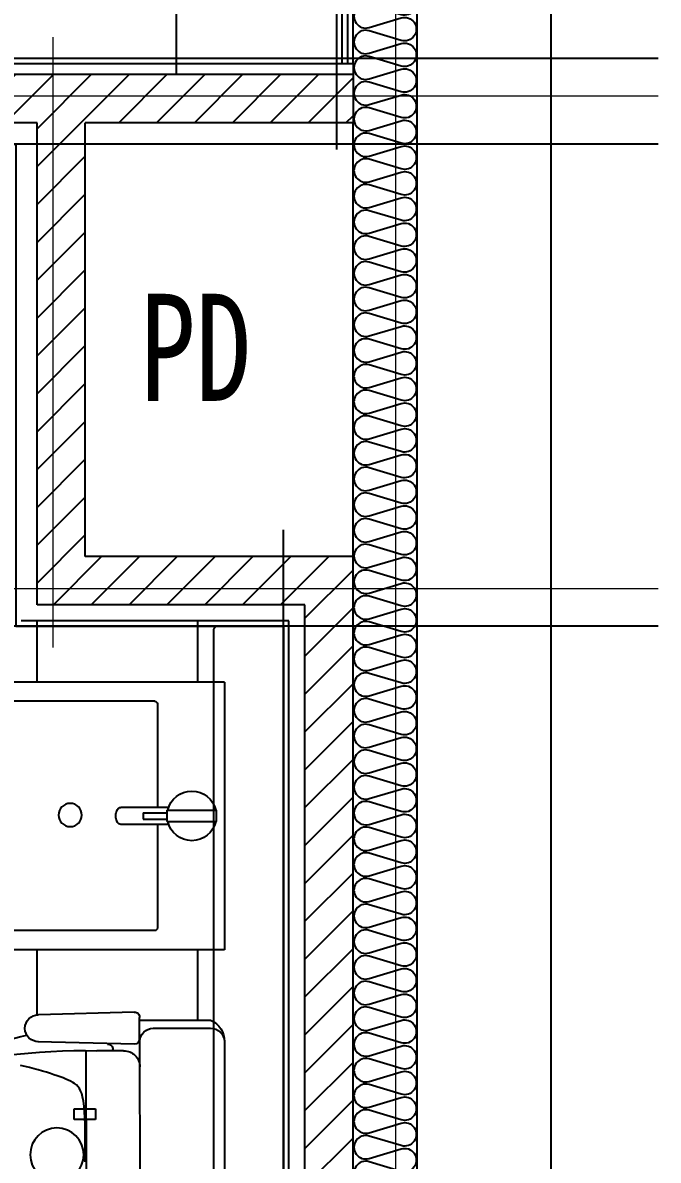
# Model space of a CAD drawing. Header units: millimetres. Extents: x 11101 to 63139, y 2659 to 57930.
# Drawn here: x 54782 to 55969, y 23607 to 25731 of the extents above; entities that cross this region are included whole.
import ezdxf
from ezdxf.enums import TextEntityAlignment as Align

# ---------------------------------------------------------------- set-up
doc = ezdxf.new("R2010")
doc.units = ezdxf.units.MM
doc.header["$LTSCALE"] = 100
doc.linetypes.add('U-59A(111-115)$0$CEN', pattern=[62, 60, -1, 0, -1])
doc.linetypes.add('U-59A(111-115)$0$HID', pattern=[2.3, 1.5, -0.8])
doc.layers.get('Defpoints').update_dxf_attribs({"color": 127})
for name, color, linetype in [('TEXT_실명', 3, 'Continuous'), ('U-59A(111-115)$0$FIN4', 6, 'Continuous'), ('U-59A(111-115)$0$FIN6', 5, 'Continuous'), ('U-59A(111-115)$0$FUR-R', 6, 'Continuous'), ('U-59A(111-115)$0$HAT-1', 9, 'Continuous'), ('U-59A(111-115)$0$INS', 8, 'Continuous'), ('U-59A(111-115)$0$INSHAT', 150, 'U-59A(111-115)$0$HID'), ('U-59A(111-115)$0$INSUL', 8, 'Continuous'), ('U-59A(111-115)$0$TILE', 8, 'Continuous'), ('U-59A(111-115)$0$WALL-1', 2, 'Continuous'), ('U-59A(111-115)$0$WALL-2', 3, 'Continuous')]:
    doc.layers.add(name, color=color, linetype=linetype)
doc.layers.add('U-59A(111-115)$0$CEN아파트', color=1, linetype='U-59A(111-115)$0$CEN', lineweight=5)
doc.layers.add('U-59A(111-115)$0$MC', color=144, linetype='Continuous', plot=False)
doc.styles.add('돋움체', font='', dxfattribs={"width": 0.8})
doc.styles.get('돋움체').set_extended_font_data('DotumChe')

# ---------------------------------------------------------------- blocks, each defined once
blk = doc.blocks.new('U-59A(111-115)$0$59A_부부욕실')
at = {"layer": 'Defpoints', "ltscale": 2}
blk.add_lwpolyline([(-327.7, 707.1), (-327.7, -192.9), (-827.7, -192.9), (-827.7, -1592.9), (822.3, -1592.9), (822.3, 707.1), (-327.7, 707.1)], dxfattribs=at)
at = {"layer": 'U-59A(111-115)$0$FUR-R'}
for p, q in [((-717.7, -297.1), (-717.7, -797.1, 0)), ((-717.7, -297.1), (-280.9, -297.1)), ((-592.3, -338), (-592.3, -531.3, 0)), ((-587.3, -333), (-308.6, -333)), ((-702.8, -536.6, 0), (-701.6, -536.6, 0)), ((-702.8, -557.7, 0), (-702.8, -536.6, 0)), ((-611.6, -536.6, 0), (-701.6, -536.6, 0)), ((-613.2, -531.3, 0), (-523.9, -531.3, 0)), ((-610.4, -536.6, 0), (-611.6, -536.6, 0)), ((-610.4, -557.7, 0), (-610.4, -536.6, 0)), ((-565.5, -541.2, 0), (-610.4, -541.2, 0)), ((-565.5, -541.2, 0), (-565.5, -553.1, 0)), ((-702.8, -557.7, 0), (-701.6, -557.7, 0)), ((-611.6, -557.7, 0), (-701.6, -557.7, 0)), ((-613.2, -563, 0), (-523.9, -563, 0)), ((-610.4, -557.7, 0), (-611.6, -557.7, 0)), ((-565.5, -553.1, 0), (-610.4, -553.1, 0)), ((-592.3, -563, 0), (-592.3, -756.3, 0)), ((-587.3, -761.3, 0), (-308.6, -761.3, 0)), ((-717.7, -797.1, 0), (-280.9, -797.1, 0)), ((-549.1, -913.3, 0), (-370, -918.7, 0)), ((-584.6, -928.6, 0), (-691.8, -928.3, 0)), ((-559.2, -928.6, 0), (-682.2, -928.3, 0)), ((-559.4, -1015.5, 0), (-559.2, -923.3, 0)), ((-584.6, -943.6, 0), (-691.8, -943.3, 0)), ((-717.7, -968.7, 0), (-717.7, -1388, 0)), ((-560.2, -1388.2, 0), (-559.3, -969, 0)), ((-549.3, -973.3, 0), (-369.3, -968.7, 0)), ((-529.3, -985.5, 0), (-479.3, -985.6, 0)), ((-509.3, -985.6, 0), (-509.3, -983.4, 0)), ((-460.1, -1372.3, 0), (-459.3, -985.4, 0)), ((-369.9, -1021.4, 0), (-361.9, -1019.2, 0)), ((-361.9, -1019.2, 0), (-353.6, -1017.1, 0)), ((-353.6, -1017.1, 0), (-345.1, -1015.1, 0)), ((-345.1, -1015.1, 0), (-336.7, -1013.3, 0)), ((-430.2, -1042.6, 0), (-425.9, -1040.5, 0)), ((-425.9, -1040.5, 0), (-421.3, -1038.4, 0)), ((-421.3, -1038.4, 0), (-416.4, -1036.4, 0)), ((-416.4, -1036.4, 0), (-411, -1034.4, 0)), ((-411, -1034.4, 0), (-405.2, -1032.4, 0)), ((-405.2, -1032.4, 0), (-399, -1030.3, 0)), ((-399, -1030.3, 0), (-392.4, -1028.1, 0)), ((-392.4, -1028.1, 0), (-385.3, -1025.9, 0)), ((-385.3, -1025.9, 0), (-377.8, -1023.7, 0)), ((-377.8, -1023.7, 0), (-369.9, -1021.4, 0)), ((-451, -1065.5, 0), (-449, -1060.3, 0)), ((-449, -1060.3, 0), (-446.6, -1055.9, 0)), ((-446.6, -1055.9, 0), (-444, -1052.4, 0)), ((-444, -1052.4, 0), (-441, -1049.5, 0)), ((-441, -1049.5, 0), (-437.7, -1047, 0)), ((-437.7, -1047, 0), (-434.1, -1044.7, 0)), ((-434.1, -1044.7, 0), (-430.2, -1042.6, 0)), ((-455.3, -1088.8, 0), (-454.2, -1079.7, 0)), ((-454.2, -1079.7, 0), (-452.7, -1071.9, 0)), ((-452.7, -1071.9, 0), (-451, -1065.5, 0)), ((-476.8, -1094.1, 0), (-476.9, -1114.1, 0)), ((-436.8, -1094.2, 0), (-476.8, -1094.1, 0)), ((-456.8, -1110.8, 0), (-456.1, -1099.3, 0)), ((-456.1, -1099.3, 0), (-455.3, -1088.8, 0)), ((-436.9, -1114.2, 0), (-436.8, -1094.2, 0)), ((-476.9, -1114.1, 0), (-436.9, -1114.2, 0)), ((-457.5, -1136.5, 0), (-457.2, -1123.3, 0)), ((-457.2, -1123.3, 0), (-456.8, -1110.8, 0)), ((-457.6, -1150.3, 0), (-457.5, -1136.5, 0)), ((-457.7, -1164.5, 0), (-457.6, -1150.3, 0)), ((-457.7, -1178.8, 0), (-457.7, -1164.5, 0)), ((-457.7, -1193.2, 0), (-457.7, -1178.8, 0))]:
    blk.add_line(p, q, dxfattribs=at)
at = {"layer": 'U-59A(111-115)$0$FUR-R', "ltscale": 70}
blk.add_lwpolyline([(-703.7, -192.9), (-827.7, -192.9), (-827.7, -1592.9), (-697.7, -1592.9), (-697.7, -198.9, 0.414214)], format="xyb", close=True, dxfattribs=at)
at = {"layer": 'U-59A(111-115)$0$FUR-R'}
for centre, radius in [((-429.5, -545.4, 0), 21.7), ((-404.7, -1179.8, 0), 50)]:
    blk.add_circle(centre, radius, dxfattribs=at)
for centre, radius, start, end in [((-587.3, -338, 0), 5, 90, 180), ((-656.6, -547.1, 0), 46.2, 13.213, 166.787), ((-523.9, -537.9, 0), 6.6, 25.2605, 90), ((-536.4, -547.1, 0), 22, 326.8455, 33.1545), ((-656.6, -547.1, 0), 46.2, 193.213, 346.787), ((-523.9, -556.4, 0), 6.6, 270, 334.7395), ((-587.3, -756.3, 0), 5, 180, 270), ((-549.2, -923.3, 0), 10, 89.8753, 179.8753), ((-675.2, -967.4, 0), 42.4, 112.9098, 181.6769), ((-370, -943.7, 0), 25, 269.8753, 89.8753), ((-691.8, -969.2, 0), 25.8, 89.7111, 178.8981), ((-584.7, -969, 0), 25.4, 359.8753, 89.8753), ((-549.3, -963.3, 0), 10, 179.8753, 269.8753), ((-499.3, -983.4, 0), 10, 89.8753, 179.8753), ((-610, -2141.9, 0), 1213.8, 68.6037, 77.5627), ((-529.4, -1015.5, 0), 30, 89.8753, 179.8753), ((-453, -2143.4, 0), 1158.1, 74.3458, 91.299)]:
    blk.add_arc(centre, radius, start, end, dxfattribs=at)
blk = doc.blocks.new('U-59A(111-115)$0$insul1')
blk.add_lwpolyline([(0, 0.25, 1.344031), (0.35, 0.25), (0.2, 0.75, -1.344031), (0.55, 0.75), (0.4, 0.25)], format="xyb")
blk = doc.blocks.new('U-59A(111-115)', base_point=(154464.3, 32022.8))
at = {"layer": 'U-59A(111-115)$0$HAT-1', "ltscale": 2}
h = blk.add_hatch(dxfattribs=at)
h.set_pattern_fill('_USER,N', color=256, scale=50, angle=45, style=0, pattern_type=0)
h.set_pattern_definition([(45, (150, -59814.274), (-35.355339, 35.355339), [])])
h.paths.add_polyline_path([(163700.4, 30055.1), (163700.4, 29965.1), (164705.4, 29965.1), (164705.4, 31625.1), (164205.4, 31625.1), (164205.4, 32435.1), (164705.4, 32435.1), (164705.4, 32525.1), (162795.4, 32525.1), (162795.4, 29965.1), (162885.4, 29965.1), (162885.4, 32435.1), (164115.4, 32435.1), (164115.4, 31535.1), (164615.4, 31535.1), (164615.4, 30055.1)])
at = {"layer": 'U-59A(111-115)$0$CEN아파트', "ltscale": 2}
for p, q in [((164785.4, 24875.1), (164785.4, 35935.1)), ((164145.4, 31455.1), (164145.4, 32595.1)), ((165275.4, 32485.1), (162725.4, 32485.1)), ((165275.4, 31565.1), (164035.4, 31565.1))]:
    blk.add_line(p, q, dxfattribs=at)
at = {"layer": 'U-59A(111-115)$0$FIN4', "ltscale": 2}
for p, q in [((164705.4, 32545.1), (162775.4, 32545.1)), ((164705.4, 32545.1), (164705.4, 32525.1)), ((164585.4, 31505.1), (164085.4, 31505.1)), ((164585.4, 30085.1), (164585.4, 31505.1))]:
    blk.add_line(p, q, dxfattribs=at)
at = {"layer": 'U-59A(111-115)$0$FIN6', "ltscale": 2}
for p, q in [((164685.4, 32545.1), (164685.4, 35395.1)), ((164695.4, 32545.1), (164695.4, 35405.1))]:
    blk.add_line(p, q, dxfattribs=at)
at = {"layer": 'U-59A(111-115)$0$INS', "ltscale": 2}
for p, q in [((164705.4, 32545.1), (164705.4, 35415.1)), ((164705.4, 31625.1), (164705.4, 32435.1))]:
    blk.add_line(p, q, dxfattribs=at)
at = {"layer": 'U-59A(111-115)$0$INSHAT', "ltscale": 2}
blk.add_line((164375.4, 32525.1), (164375.4, 35085.1), dxfattribs=at)
at = {"layer": 'U-59A(111-115)$0$MC', "ltscale": 2}
for p, q in [((164675.4, 32385.1), (164675.4, 35935.1)), ((165275.4, 32555.1), (162725.4, 32555.1)), ((165275.4, 32395.1), (162725.4, 32395.1)), ((164575.4, 29895.1), (164575.4, 31675.1)), ((165275.4, 31495.1), (164035.4, 31495.1))]:
    blk.add_line(p, q, dxfattribs=at)
at = {"layer": 'U-59A(111-115)$0$TILE', "ltscale": 2}
for p, q in [((164115.4, 31390.8), (164115.4, 31505.1)), ((164415.4, 31390.8), (164415.4, 31505.1)), ((164115.4, 30769.2), (164115.4, 30890.8)), ((164415.4, 30759.6), (164415.4, 30890.8))]:
    blk.add_line(p, q, dxfattribs=at)
at = {"layer": 'U-59A(111-115)$0$WALL-1', "ltscale": 2}
for p, q in [((165075.4, 25075.1), (165075.4, 35735.1)), ((164825.4, 25275.1), (164825.4, 35535.1))]:
    blk.add_line(p, q, dxfattribs=at)
at = {"layer": 'U-59A(111-115)$0$WALL-2', "ltscale": 2}
for p, q in [((164705.4, 32525.1), (162795.4, 32525.1)), ((164705.4, 32525.1), (164705.4, 32435.1)), ((164115.4, 32435.1), (162885.4, 32435.1)), ((164115.4, 31535.1), (164115.4, 32435.1)), ((164705.4, 32435.1), (164205.4, 32435.1)), ((164205.4, 31625.1), (164205.4, 32435.1)), ((164705.4, 31625.1), (164205.4, 31625.1)), ((164705.4, 29965.1), (164705.4, 31625.1)), ((164615.4, 31535.1), (164115.4, 31535.1)), ((164615.4, 30055.1), (164615.4, 31535.1))]:
    blk.add_line(p, q, dxfattribs=at)
at = {"layer": 'U-59A(111-115)$0$FUR-R', "ltscale": 2, "xscale": -1}
blk.add_blockref('U-59A(111-115)$0$59A_부부욕실', (163747.7, 31687.9), dxfattribs=at)
at = {"layer": 'U-59A(111-115)$0$INSUL', "ltscale": 2, "xscale": 120, "yscale": 120, "zscale": 120, "rotation": 270, "row_count": 1, "column_count": 179, "row_spacing": 0, "column_spacing": 48}
blk.add_blockref('U-59A(111-115)$0$insul1', (164705.4, 35535.1), dxfattribs=at)

msp = doc.modelspace()

# ---------------------------------------------------------------- block references
at = {"ltscale": 2}
msp.add_blockref('U-59A(111-115)', (45158.1, 25132.1), dxfattribs=at)

# ---------------------------------------------------------------- texts
at = {"layer": 'TEXT_실명', "style": '돋움체', "width": 0.8}
msp.add_text('PD', height=200, dxfattribs=at).set_placement((55105.1, 25125.2), align=Align.MIDDLE_CENTER)

doc.saveas('drawing.dxf')
